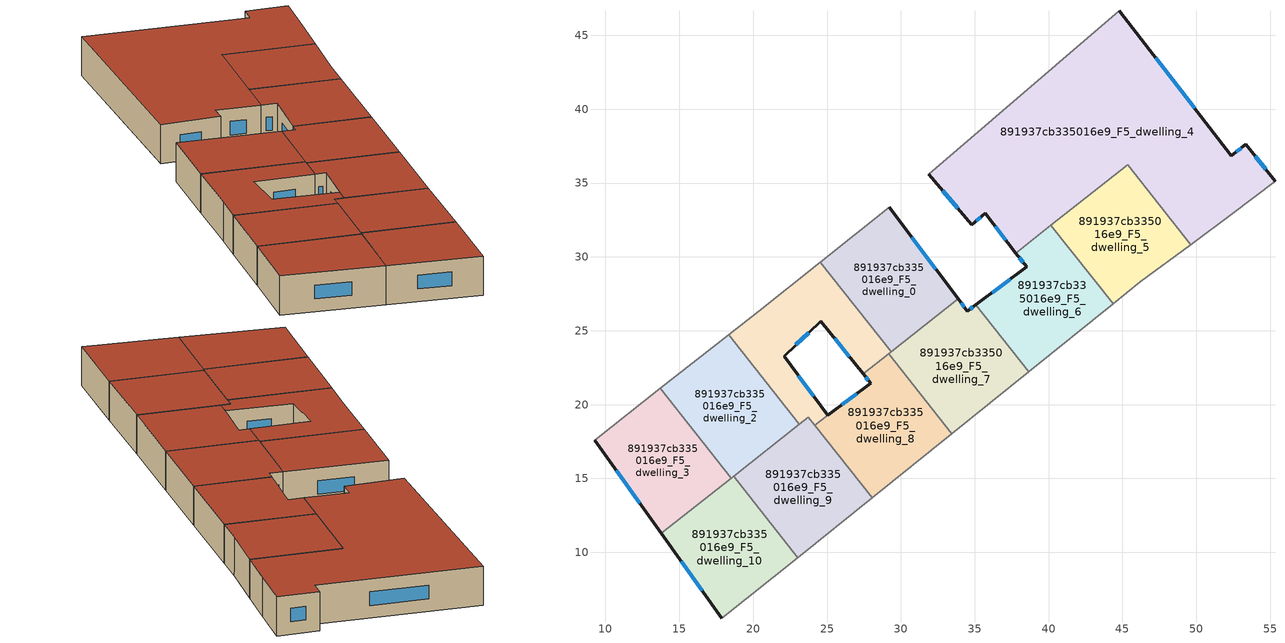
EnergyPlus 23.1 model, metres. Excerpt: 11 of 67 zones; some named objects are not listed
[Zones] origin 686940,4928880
891937cb335016e9_F5_dwelling_0
 floor to 891937cb335016e9_F4_dwelling_0 (EU_floor_Construction): 29.21,33.35 33.87,27.16 29.33,23.57 24.54,29.63 z15
 wall outside (EU_wall_Construction): 33.87,27.16 29.21,33.35 z15:18
 wall to 891937cb335016e9_F5_dwelling_1 (EU_wall_Construction): 24.54,29.63 29.33,23.57 z15:18
 wall adiabatic (EU_wall_Construction): 29.21,33.35 24.54,29.63 z15:18
 wall to 891937cb335016e9_F5_dwelling_7 (EU_wall_Construction): 29.33,23.57 33.87,27.16 z15:18
 window (EU_Window_Construction): 32.35,29.17 30.72,31.34 z15.98:17.02
 roof outside (EU_roof_Construction): 33.87,27.16 29.21,33.35 24.54,29.63 29.33,23.57 z18
891937cb335016e9_F5_dwelling_1
 floor to 891937cb335016e9_F4_dwelling_1 (EU_floor_Construction): 24.54,29.63 29.33,23.57 27.44,22.08 24.58,25.64 22.09,23.27 25.05,19.27 24.17,18.62 23.74,19.15 23.14,18.67 18.35,24.72 20.38,26.31 z15
 wall outside (EU_wall_Construction): 25.05,19.27 22.09,23.27 24.58,25.64 27.44,22.08 z15:18
 wall to 891937cb335016e9_F5_dwelling_2 (EU_wall_Construction): 18.35,24.72 23.14,18.67 z15:18
 wall adiabatic (EU_wall_Construction): 24.54,29.63 20.38,26.31 18.35,24.72 z15:18
 wall to 891937cb335016e9_F5_dwelling_8 (EU_wall_Construction): 24.17,18.62 25.05,19.27 / 27.44,22.08 29.17,23.44 z15:18
 wall to 891937cb335016e9_F5_dwelling_9 (EU_wall_Construction): 23.14,18.67 23.74,19.15 24.17,18.62 z15:18
 wall to 891937cb335016e9_F5_dwelling_7 (EU_wall_Construction): 29.17,23.44 29.33,23.57 z15:18
 window (EU_Window_Construction): 25.51,24.48 26.51,23.24 / 22.9,24.04 23.77,24.87 / 24.09,20.57 23.05,21.97 z15.98:17.02
 roof outside (EU_roof_Construction): 27.44,22.08 29.33,23.57 24.54,29.63 20.38,26.31 18.35,24.72 23.14,18.67 23.74,19.15 24.17,18.62 25.05,19.27 22.09,23.27 24.58,25.64 z18
891937cb335016e9_F5_dwelling_10
 floor to 891937cb335016e9_F4_dwelling_10 (EU_floor_Construction): 18.67,15.14 23.02,9.65 17.89,5.52 13.78,11.28 z15
 wall outside (EU_wall_Construction): 13.78,11.28 17.89,5.52 z15:18
 wall to 891937cb335016e9_F5_dwelling_9 (EU_wall_Construction): 23.02,9.65 18.67,15.14 z15:18
 wall adiabatic (EU_wall_Construction): 17.89,5.52 23.02,9.65 z15:18
 wall to 891937cb335016e9_F5_dwelling_3 (EU_wall_Construction): 18.52,15.03 13.78,11.28 z15:18
 wall to 891937cb335016e9_F5_dwelling_2 (EU_wall_Construction): 18.67,15.14 18.52,15.03 z15:18
 window (EU_Window_Construction): 15.11,9.41 16.55,7.39 z15.98:17.02
 roof outside (EU_roof_Construction): 23.02,9.65 18.67,15.14 13.78,11.28 17.89,5.52 z18
891937cb335016e9_F5_dwelling_2
 floor to 891937cb335016e9_F4_dwelling_2 (EU_floor_Construction): 18.35,24.72 23.14,18.67 18.52,15.03 13.72,21.1 z15
 wall to 891937cb335016e9_F5_dwelling_3 (EU_wall_Construction): 13.72,21.1 18.52,15.03 z15:18
 wall adiabatic (EU_wall_Construction): 18.35,24.72 13.72,21.1 z15:18
 wall to 891937cb335016e9_F5_dwelling_9 (EU_wall_Construction): 18.67,15.15 23.14,18.67 z15:18
 roof outside (EU_roof_Construction): 23.14,18.67 18.35,24.72 13.72,21.1 18.52,15.03 z18
891937cb335016e9_F5_dwelling_3
 floor to 891937cb335016e9_F4_dwelling_3 (EU_floor_Construction): 13.72,21.1 18.52,15.03 13.78,11.28 9.26,17.6 z15
 wall outside (EU_wall_Construction): 9.26,17.6 13.78,11.28 z15:18
 wall adiabatic (EU_wall_Construction): 13.72,21.1 9.26,17.6 z15:18
 window (EU_Window_Construction): 10.73,15.55 12.31,13.33 z15.98:17.02
 roof outside (EU_roof_Construction): 18.52,15.03 13.72,21.1 9.26,17.6 13.78,11.28 z18
891937cb335016e9_F5_dwelling_4
 floor to 891937cb335016e9_F4_dwelling_4 (EU_floor_Construction): 53.36,37.62 55.33,35.12 52.44,32.91 49.63,30.84 45.36,36.24 37.79,30.26 35.7,32.95 34.81,32.18 31.89,35.58 44.78,46.68 52.38,36.86 z15
 wall outside (EU_wall_Construction): 55.33,35.12 53.36,37.62 52.38,36.86 44.78,46.68 / 31.89,35.58 34.81,32.18 35.7,32.95 37.79,30.26 z15:18
 wall adiabatic (EU_wall_Construction): 49.63,30.84 52.44,32.91 55.33,35.12 / 44.78,46.68 31.89,35.58 z15:18
 wall to 891937cb335016e9_F5_dwelling_5 (EU_wall_Construction): 40.16,32.13 45.36,36.24 49.63,30.84 z15:18
 wall to 891937cb335016e9_F5_dwelling_6 (EU_wall_Construction): 37.79,30.26 40.16,32.13 z15:18
 window (EU_Window_Construction): 49.91,40.05 47.25,43.49 / 53.04,37.37 52.7,37.11 / 54.69,35.93 54,36.81 / 36.38,32.08 37.11,31.13 / 35.1,32.43 35.41,32.7 / 32.84,34.48 33.86,33.29 z15.98:17.02
 roof outside (EU_roof_Construction): 52.44,32.91 55.33,35.12 53.36,37.62 52.38,36.86 44.78,46.68 31.89,35.58 34.81,32.18 35.7,32.95 37.79,30.26 45.36,36.24 49.63,30.84 z18
891937cb335016e9_F5_dwelling_5
 floor to 891937cb335016e9_F4_dwelling_5 (EU_floor_Construction): 45.36,36.24 49.63,30.84 46.22,28.31 44.36,26.82 40.16,32.13 z15
 wall adiabatic (EU_wall_Construction): 44.36,26.82 46.22,28.31 49.63,30.84 z15:18
 wall to 891937cb335016e9_F5_dwelling_6 (EU_wall_Construction): 40.16,32.13 44.36,26.82 z15:18
 roof outside (EU_roof_Construction): 46.22,28.31 49.63,30.84 45.36,36.24 40.16,32.13 44.36,26.82 z18
891937cb335016e9_F5_dwelling_6
 floor to 891937cb335016e9_F4_dwelling_6 (EU_floor_Construction): 40.16,32.13 44.36,26.82 38.65,22.22 35.07,26.75 38.51,29.33 37.79,30.26 z15
 wall outside (EU_wall_Construction): 37.79,30.26 38.51,29.33 35.07,26.75 z15:18
 wall adiabatic (EU_wall_Construction): 38.65,22.22 44.36,26.82 z15:18
 wall to 891937cb335016e9_F5_dwelling_7 (EU_wall_Construction): 35.07,26.75 38.65,22.22 z15:18
 window (EU_Window_Construction): 37.39,28.49 36.19,27.59 / 38.02,29.96 38.27,29.63 z15.98:17.02
 roof outside (EU_roof_Construction): 44.36,26.82 40.16,32.13 37.79,30.26 38.51,29.33 35.07,26.75 38.65,22.22 z18
891937cb335016e9_F5_dwelling_7
 floor to 891937cb335016e9_F4_dwelling_7 (EU_floor_Construction): 35.07,26.75 38.65,22.22 33.44,18.04 29.17,23.44 33.87,27.16 34.5,26.32 z15
 wall outside (EU_wall_Construction): 35.07,26.75 34.5,26.32 33.87,27.16 z15:18
 wall to 891937cb335016e9_F5_dwelling_8 (EU_wall_Construction): 29.17,23.44 33.44,18.04 z15:18
 wall adiabatic (EU_wall_Construction): 33.44,18.04 38.65,22.22 z15:18
 window (EU_Window_Construction): 34.29,26.59 34.07,26.89 / 34.88,26.61 34.68,26.46 z15.98:17.02
 roof outside (EU_roof_Construction): 38.65,22.22 35.07,26.75 34.5,26.32 33.87,27.16 29.17,23.44 33.44,18.04 z18
891937cb335016e9_F5_dwelling_8
 floor to 891937cb335016e9_F4_dwelling_8 (EU_floor_Construction): 29.17,23.44 33.44,18.04 28.05,13.7 24.17,18.62 27.97,21.43 27.44,22.08 z15
 wall outside (EU_wall_Construction): 27.44,22.08 27.97,21.43 25.05,19.28 z15:18
 wall adiabatic (EU_wall_Construction): 28.05,13.7 33.44,18.04 z15:18
 wall to 891937cb335016e9_F5_dwelling_9 (EU_wall_Construction): 24.17,18.62 28.05,13.7 z15:18
 window (EU_Window_Construction): 27.02,20.73 26,19.98 / 27.62,21.87 27.8,21.64 z15.98:17.02
 roof outside (EU_roof_Construction): 33.44,18.04 29.17,23.44 27.44,22.08 27.97,21.43 24.17,18.62 28.05,13.7 z18
891937cb335016e9_F5_dwelling_9
 floor to 891937cb335016e9_F4_dwelling_9 (EU_floor_Construction): 23.74,19.15 28.05,13.7 23.02,9.65 18.67,15.14 z15
 wall adiabatic (EU_wall_Construction): 23.02,9.65 28.05,13.7 z15:18
 roof outside (EU_roof_Construction): 28.05,13.7 23.74,19.15 18.67,15.14 23.02,9.65 z18
[Building]
EU S2 Campaign: North Axis=0; Terrain=City; Solar Distribution=FullExterior
[Site:Location]
Bologna: Latitude=44.5; Longitude=11.25; Time Zone=1; Elevation=37
[SizingPeriod:WeatherFileDays]
AnnualSizingPeriod: Begin Month=1; Begin Day of Month=1; End Month=12; End Day of Month=31; Day of Week for Start Day=Monday; Use Weather File Daylight Saving Period=No; Use Weather File Rain and Snow Indicators=No
[MATERIAL]
EU_InternalMass_Material: Roughness=MediumRough; Thickness=0.1; Conductivity=1; Density=1800; Specific Heat=900; Thermal Absorptance=0.9; Solar Absorptance=0.7; Visible Absorptance=0.7
[MATERIAL:NOMASS] Roughness=MediumRough; Thermal Absorptance=0.9; Solar Absorptance=0.7; Visible Absorptance=0.7
Name | Thermal Resistance
EU_wall_NoMass | 0.905828
EU_roof_NoMass | 0.37593
EU_floor_NoMass | 0.67114
[WINDOWMATERIAL:SIMPLEGLAZINGSYSTEM]
EU_Window_SimpleGlazing: UFactor=4.52486; Solar Heat Gain Coefficient=0.85; Visible Transmittance=0.85
[CONSTRUCTION]
EU_wall_Construction: EU_wall_NoMass
EU_roof_Construction: EU_roof_NoMass
EU_floor_Construction: EU_floor_NoMass
EU_Window_Construction: EU_Window_SimpleGlazing
EU_InternalMass_Construction: EU_InternalMass_Material
[ZONE] Type=1; Multiplier=1; Ceiling Height=autocalculate; Floor Area=autocalculate; Part of Total Floor Area=Yes
Name | Volume
891937cb335016e9_F5_dwelling_0 | 136.332
891937cb335016e9_F5_dwelling_1 | 138.624
891937cb335016e9_F5_dwelling_10 | 135.276
891937cb335016e9_F5_dwelling_2 | 136.323
891937cb335016e9_F5_dwelling_3 | 136.298
891937cb335016e9_F5_dwelling_4 | 537.005
891937cb335016e9_F5_dwelling_5 | 135.266
891937cb335016e9_F5_dwelling_6 | 135.267
891937cb335016e9_F5_dwelling_7 | 135.281
891937cb335016e9_F5_dwelling_8 | 132.911
891937cb335016e9_F5_dwelling_9 | 135.29
[INTERNALMASS] Construction=EU_InternalMass_Construction
Name | Zone or ZoneList | Surface Area
891937cb335016e9_F5_dwelling_0_EU_InternalMass | 891937cb335016e9_F5_dwelling_0 | 45.4436
891937cb335016e9_F5_dwelling_1_EU_InternalMass | 891937cb335016e9_F5_dwelling_1 | 46.2111
891937cb335016e9_F5_dwelling_2_EU_InternalMass | 891937cb335016e9_F5_dwelling_2 | 45.4411
891937cb335016e9_F5_dwelling_3_EU_InternalMass | 891937cb335016e9_F5_dwelling_3 | 45.4329
891937cb335016e9_F5_dwelling_4_EU_InternalMass | 891937cb335016e9_F5_dwelling_4 | 179
891937cb335016e9_F5_dwelling_5_EU_InternalMass | 891937cb335016e9_F5_dwelling_5 | 45.0889
891937cb335016e9_F5_dwelling_6_EU_InternalMass | 891937cb335016e9_F5_dwelling_6 | 45.0887
891937cb335016e9_F5_dwelling_7_EU_InternalMass | 891937cb335016e9_F5_dwelling_7 | 45.0937
891937cb335016e9_F5_dwelling_8_EU_InternalMass | 891937cb335016e9_F5_dwelling_8 | 44.3057
891937cb335016e9_F5_dwelling_9_EU_InternalMass | 891937cb335016e9_F5_dwelling_9 | 45.0968
891937cb335016e9_F5_dwelling_10_EU_InternalMass | 891937cb335016e9_F5_dwelling_10 | 45.0922
[OTHEREQUIPMENT] Fuel Type=Electricity; Design Level Calculation Method=Watts/Area; Power per Zone Floor Area=1; Fraction Latent=0; Fraction Radiant=0; Fraction Lost=0; Carbon Dioxide Generation Rate=0; EndUse Subcategory=EU_Step8_InternalGains
Name | Zone or ZoneList or Space or SpaceList | Schedule
EU_Step8_InternalGain_891937cb335016e9_F5_dwelling_0_f000 | 891937cb335016e9_F5_dwelling_0 | EU_Step8_GainSchedule_891937cb335016e9_F5_dwelling_0_f000
EU_Step8_InternalGain_891937cb335016e9_F5_dwelling_1_f000 | 891937cb335016e9_F5_dwelling_1 | EU_Step8_GainSchedule_891937cb335016e9_F5_dwelling_1_f000
EU_Step8_InternalGain_891937cb335016e9_F5_dwelling_2_f000 | 891937cb335016e9_F5_dwelling_2 | EU_Step8_GainSchedule_891937cb335016e9_F5_dwelling_2_f000
EU_Step8_InternalGain_891937cb335016e9_F5_dwelling_3_f000 | 891937cb335016e9_F5_dwelling_3 | EU_Step8_GainSchedule_891937cb335016e9_F5_dwelling_3_f000
EU_Step8_InternalGain_891937cb335016e9_F5_dwelling_4_f000 | 891937cb335016e9_F5_dwelling_4 | EU_Step8_GainSchedule_891937cb335016e9_F5_dwelling_4_f000
EU_Step8_InternalGain_891937cb335016e9_F5_dwelling_5_f000 | 891937cb335016e9_F5_dwelling_5 | EU_Step8_GainSchedule_891937cb335016e9_F5_dwelling_5_f000
EU_Step8_InternalGain_891937cb335016e9_F5_dwelling_6_f000 | 891937cb335016e9_F5_dwelling_6 | EU_Step8_GainSchedule_891937cb335016e9_F5_dwelling_6_f000
EU_Step8_InternalGain_891937cb335016e9_F5_dwelling_7_f000 | 891937cb335016e9_F5_dwelling_7 | EU_Step8_GainSchedule_891937cb335016e9_F5_dwelling_7_f000
EU_Step8_InternalGain_891937cb335016e9_F5_dwelling_8_f000 | 891937cb335016e9_F5_dwelling_8 | EU_Step8_GainSchedule_891937cb335016e9_F5_dwelling_8_f000
EU_Step8_InternalGain_891937cb335016e9_F5_dwelling_9_f000 | 891937cb335016e9_F5_dwelling_9 | EU_Step8_GainSchedule_891937cb335016e9_F5_dwelling_9_f000
EU_Step8_InternalGain_891937cb335016e9_F5_dwelling_10_f000 | 891937cb335016e9_F5_dwelling_10 | EU_Step8_GainSchedule_891937cb335016e9_F5_dwelling_10_f000
[ZONEVENTILATION:DESIGNFLOWRATE] Schedule=EU_AlwaysOn; Design Flow Rate Calculation Method=AirChanges/Hour; Air Changes per Hour=0.73129; Ventilation Type=Natural; Fan Pressure Rise=0; Fan Total Efficiency=1; Constant Term Coefficient=1; Temperature Term Coefficient=0; Velocity Term Coefficient=0; Velocity Squared Term Coefficient=0; Minimum Indoor Temperature=-100; Maximum Indoor Temperature=100; Delta Temperature=-100; Minimum Outdoor Temperature=-100; Maximum Outdoor Temperature=100; Maximum Wind Speed=40
Name | Zone or ZoneList or Space or SpaceList
EU_ConstantAir_891937cb335016e9_F5_dwelling_0 | 891937cb335016e9_F5_dwelling_0
EU_ConstantAir_891937cb335016e9_F5_dwelling_1 | 891937cb335016e9_F5_dwelling_1
EU_ConstantAir_891937cb335016e9_F5_dwelling_2 | 891937cb335016e9_F5_dwelling_2
EU_ConstantAir_891937cb335016e9_F5_dwelling_3 | 891937cb335016e9_F5_dwelling_3
EU_ConstantAir_891937cb335016e9_F5_dwelling_4 | 891937cb335016e9_F5_dwelling_4
EU_ConstantAir_891937cb335016e9_F5_dwelling_5 | 891937cb335016e9_F5_dwelling_5
EU_ConstantAir_891937cb335016e9_F5_dwelling_6 | 891937cb335016e9_F5_dwelling_6
EU_ConstantAir_891937cb335016e9_F5_dwelling_7 | 891937cb335016e9_F5_dwelling_7
EU_ConstantAir_891937cb335016e9_F5_dwelling_8 | 891937cb335016e9_F5_dwelling_8
EU_ConstantAir_891937cb335016e9_F5_dwelling_9 | 891937cb335016e9_F5_dwelling_9
EU_ConstantAir_891937cb335016e9_F5_dwelling_10 | 891937cb335016e9_F5_dwelling_10
[HVACTEMPLATE:ZONE:IDEALLOADSAIRSYSTEM] System Availability Schedule=EU_AlwaysOn; Maximum Heating Supply Air Temperature=50; Minimum Cooling Supply Air Temperature=13; Maximum Heating Supply Air Humidity Ratio=0.0156; Minimum Cooling Supply Air Humidity Ratio=0.0077; Heating Limit=NoLimit; Cooling Limit=NoLimit; Heating Availability Schedule=EU_AlwaysOn; Cooling Availability Schedule=EU_CoolingOff; Dehumidification Control Type=ConstantSensibleHeatRatio; Cooling Sensible Heat Ratio=0.7; Dehumidification Setpoint=60; Humidification Control Type=None; Humidification Setpoint=30; Outdoor Air Method=None; Outdoor Air Flow Rate per Person=0.00944; Outdoor Air Flow Rate per Zone Floor Area=0; Outdoor Air Flow Rate per Zone=0; Demand Controlled Ventilation Type=None; Outdoor Air Economizer Type=NoEconomizer; Heat Recovery Type=None; Sensible Heat Recovery Effectiveness=0.7; Latent Heat Recovery Effectiveness=0.65
Name | Template Thermostat
891937cb335016e9_F5_dwelling_0 | EU_HeatOnly_891937cb335016e9_F5_dwelling_0
891937cb335016e9_F5_dwelling_1 | EU_HeatOnly_891937cb335016e9_F5_dwelling_1
891937cb335016e9_F5_dwelling_2 | EU_HeatOnly_891937cb335016e9_F5_dwelling_2
891937cb335016e9_F5_dwelling_3 | EU_HeatOnly_891937cb335016e9_F5_dwelling_3
891937cb335016e9_F5_dwelling_4 | EU_HeatOnly_891937cb335016e9_F5_dwelling_4
891937cb335016e9_F5_dwelling_5 | EU_HeatOnly_891937cb335016e9_F5_dwelling_5
891937cb335016e9_F5_dwelling_6 | EU_HeatOnly_891937cb335016e9_F5_dwelling_6
891937cb335016e9_F5_dwelling_7 | EU_HeatOnly_891937cb335016e9_F5_dwelling_7
891937cb335016e9_F5_dwelling_8 | EU_HeatOnly_891937cb335016e9_F5_dwelling_8
891937cb335016e9_F5_dwelling_9 | EU_HeatOnly_891937cb335016e9_F5_dwelling_9
891937cb335016e9_F5_dwelling_10 | EU_HeatOnly_891937cb335016e9_F5_dwelling_10
[SIZING:ZONE] Zone Cooling Design Supply Air Temperature Input Method=SupplyAirTemperature; Zone Cooling Design Supply Air Temperature=13; Zone Heating Design Supply Air Temperature Input Method=SupplyAirTemperature; Zone Heating Design Supply Air Temperature=50; Zone Cooling Design Supply Air Humidity Ratio=0.008; Zone Heating Design Supply Air Humidity Ratio=0.008; Cooling Design Air Flow Method=DesignDay; Cooling Design Air Flow Rate=0; Cooling Minimum Air Flow per Zone Floor Area=0.000762; Cooling Minimum Air Flow=0; Cooling Minimum Air Flow Fraction=0.2; Heating Design Air Flow Method=DesignDay; Heating Design Air Flow Rate=0; Heating Maximum Air Flow per Zone Floor Area=0.002032; Heating Maximum Air Flow=0.141576; Heating Maximum Air Flow Fraction=0.3; Account for Dedicated Outdoor Air System=No; Dedicated Outdoor Air System Control Strategy=NeutralSupplyAir; Dedicated Outdoor Air Low Setpoint Temperature for Design=autosize; Dedicated Outdoor Air High Setpoint Temperature for Design=autosize; Zone Load Sizing Method=Sensible Load Only No Latent Load; Zone Latent Cooling Design Supply Air Humidity Ratio Input Method=HumidityRatioDifference; Zone Cooling Design Supply Air Humidity Ratio Difference=0.005; Zone Latent Heating Design Supply Air Humidity Ratio Input Method=HumidityRatioDifference; Zone Humidification Design Supply Air Humidity Ratio Difference=0.005
891937cb335016e9_F5_dwelling_0; 891937cb335016e9_F5_dwelling_1; 891937cb335016e9_F5_dwelling_2; 891937cb335016e9_F5_dwelling_3; 891937cb335016e9_F5_dwelling_4; 891937cb335016e9_F5_dwelling_5; 891937cb335016e9_F5_dwelling_6; 891937cb335016e9_F5_dwelling_7; 891937cb335016e9_F5_dwelling_8; 891937cb335016e9_F5_dwelling_9; 891937cb335016e9_F5_dwelling_10
[SCHEDULE:CONSTANT]
Name | Hourly Value
EU_AlwaysOn | 1
EU_CoolingOff | 0
[SCHEDULE:FILE] Column Number=1; Rows to Skip at Top=0; Number of Hours of Data=8760; Column Separator=Comma; Interpolate to Timestep=No; Minutes per Item=60; Adjust Schedule for Daylight Savings=Yes
Name | File
EU_Step8_GainSchedule_891937cb335016e9_F5_dwelling_0_f000 | ../../schedules/891937cb335016e9/891937cb335016e9_F5_dwelling_0_f000_gain.csv
EU_Step8_GainSchedule_891937cb335016e9_F5_dwelling_1_f000 | ../../schedules/891937cb335016e9/891937cb335016e9_F5_dwelling_1_f000_gain.csv
EU_Step8_GainSchedule_891937cb335016e9_F5_dwelling_2_f000 | ../../schedules/891937cb335016e9/891937cb335016e9_F5_dwelling_2_f000_gain.csv
EU_Step8_GainSchedule_891937cb335016e9_F5_dwelling_3_f000 | ../../schedules/891937cb335016e9/891937cb335016e9_F5_dwelling_3_f000_gain.csv
EU_Step8_GainSchedule_891937cb335016e9_F5_dwelling_4_f000 | ../../schedules/891937cb335016e9/891937cb335016e9_F5_dwelling_4_f000_gain.csv
EU_Step8_GainSchedule_891937cb335016e9_F5_dwelling_5_f000 | ../../schedules/891937cb335016e9/891937cb335016e9_F5_dwelling_5_f000_gain.csv
EU_Step8_GainSchedule_891937cb335016e9_F5_dwelling_6_f000 | ../../schedules/891937cb335016e9/891937cb335016e9_F5_dwelling_6_f000_gain.csv
EU_Step8_GainSchedule_891937cb335016e9_F5_dwelling_7_f000 | ../../schedules/891937cb335016e9/891937cb335016e9_F5_dwelling_7_f000_gain.csv
EU_Step8_GainSchedule_891937cb335016e9_F5_dwelling_8_f000 | ../../schedules/891937cb335016e9/891937cb335016e9_F5_dwelling_8_f000_gain.csv
EU_Step8_GainSchedule_891937cb335016e9_F5_dwelling_9_f000 | ../../schedules/891937cb335016e9/891937cb335016e9_F5_dwelling_9_f000_gain.csv
EU_Step8_GainSchedule_891937cb335016e9_F5_dwelling_10_f000 | ../../schedules/891937cb335016e9/891937cb335016e9_F5_dwelling_10_f000_gain.csv
